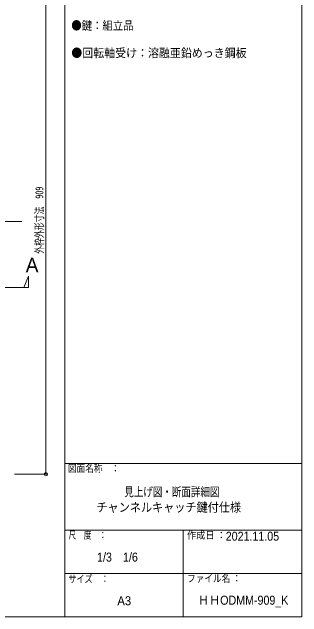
# Model space of a CAD drawing. Units: millimetres, scale not verified. Extents: x -1206 to 1200, y -831 to 831.
# Drawn here: x 680 to 1200, y -831 to 257 of the extents above; entities that cross this region are included whole.
import ezdxf
from ezdxf.enums import TextEntityAlignment as Align

# ---------------------------------------------------------------- set-up
doc = ezdxf.new("R2010")
doc.units = ezdxf.units.MM
doc.header["$LTSCALE"] = 10
doc.linetypes.add('CHAIN2', pattern=[12, 9, -1, 1, -1])
doc.linetypes.add('LONG_DOUBLE_CHAIN', pattern=[21.8, 18, -1, 0.6, -0.6, 0.6, -1])
for name, color, linetype, lineweight in [('0-1_0', 3, 'Continuous', 9), ('0-2_PARTS_SIN', 4, 'CHAIN2', 9), ('0-3_sunpou', 1, 'Continuous', 9), ('0-F_zumenwaku', 6, 'Continuous', 9)]:
    doc.layers.add(name, color=color, linetype=linetype, lineweight=lineweight)
doc.layers.add('0-E_moji', color=2, linetype='Continuous')
doc.styles.add('ＭＳ ゴシック', font='')
doc.styles.add('ＭＳ Ｐゴシック', font='')
doc.styles.get('ＭＳ ゴシック').set_extended_font_data('MS Gothic')
doc.styles.get('ＭＳ Ｐゴシック').set_extended_font_data('MS PGothic')

# ---------------------------------------------------------------- blocks, each defined once
blk = doc.blocks.new('_ORIGIN')
at = {"layer": '0-1_0', "color": 1}
blk.add_line((0, 0), (-10, 0), dxfattribs=at)
blk.add_circle((0, 0), 5, dxfattribs=at)

msp = doc.modelspace()

# ---------------------------------------------------------------- linework, layer by layer
at = {"layer": '0-2_PARTS_SIN'}
msp.add_line((697.23, -119.83), (-279.49, -119.83), dxfattribs=at)
at = {"layer": '0-3_sunpou'}
for p, q in [((740.36, -568.33), (740.36, 328.67)), ((684.2, -574.33), (743.36, -574.33))]:
    msp.add_line(p, q, dxfattribs=at)
at = {"layer": '0-3_sunpou', "color": 2, "linetype": 'LONG_DOUBLE_CHAIN'}
msp.add_lwpolyline([(-268.24, -238.41), (709, -238.41), (709, -218.31), (700.52, -238.41)], dxfattribs=at)
at = {"layer": '0-F_zumenwaku'}
for p, q in [((774.12, 831.22), (774.12, -830.78)), ((774.12, -554.78), (1200.12, -554.78)), ((774.12, -674.78), (1200.12, -674.78)), ((987.12, -674.78), (987.12, -830.78)), ((774.12, -752.78), (1200.12, -752.78))]:
    msp.add_line(p, q, dxfattribs=at)
msp.add_lwpolyline([(-1199.88, -830.78), (1200.12, -830.78), (1200.12, 831.22), (-1199.88, 831.22)], close=True, dxfattribs=at)

# ---------------------------------------------------------------- block references
at = {"layer": '0-3_sunpou', "xscale": 0.6, "yscale": 0.6, "rotation": 270}
msp.add_blockref('_ORIGIN', (740.36, -574.33), dxfattribs=at)

# ---------------------------------------------------------------- texts
at = {"layer": '0-3_sunpou', "color": 2, "style": 'ＭＳ ゴシック', "width": 0.7}
msp.add_text('外枠外形寸法\u3000909', height=14.44, rotation=90, dxfattribs=at).set_placement((740.14, -177.93), align=Align.BOTTOM_LEFT)
at = {"layer": '0-E_moji', "style": 'ＭＳ Ｐゴシック'}
for s, height, width, p in [('●鍵：組立品', 15.18, 0.9, (786.03, 220.18)), ('●回転軸受け：溶融亜鉛めっき鋼板', 15.18, 0.95, (786.03, 170.89)), ('\u3000\u3000\u3000\u3000\u3000\u3000\u3000\u3000\u3000見上げ図・断面詳細図\u3000\u3000\u3000\u3000\u3000\u3000\u3000\u3000\u3000\u3000', 16.27, 0.75, (727.41, -618.87)), ('チャンネルキャッチ鍵付仕様', 16.27, 0.9, (831.21, -646.67)), ('2021.11.05', 16.27, 0.9, (1063.39, -698.69)), ('1/3\u30001/6\u3000', 16.27, 0.9, (832.27, -736.32)), ('A3', 16.27, 0.95, (868.7, -814.81)), ('ＨＨODMM-909_K', 16.28, 0.9, (1013.41, -813.78))]:
    msp.add_text(s, height=height, dxfattribs=dict(at, width=width)).set_placement(p, align=Align.BOTTOM_LEFT)
msp.add_text('A', height=26.03, dxfattribs=at).set_placement((704.23, -218.91), align=Align.BOTTOM_LEFT)
at = {"layer": '0-F_zumenwaku', "style": 'ＭＳ Ｐゴシック'}
for s, height, width, p in [('図面名称\u3000：', 13.01, 0.85, (780.01, -574.18)), ('尺\u3000度\u3000：', 13.05, 0.75, (781.04, -694.18)), ('作成日 ：', 13.01, 0.9, (993.89, -694.24)), ('サイズ\u3000：', 13.01, 0.8, (780.76, -772.87)), ('ファイル名 ：', 13.01, 0.85, (993.89, -772.04))]:
    msp.add_text(s, height=height, dxfattribs=dict(at, width=width)).set_placement(p, align=Align.BOTTOM_LEFT)

doc.saveas('drawing.dxf')
